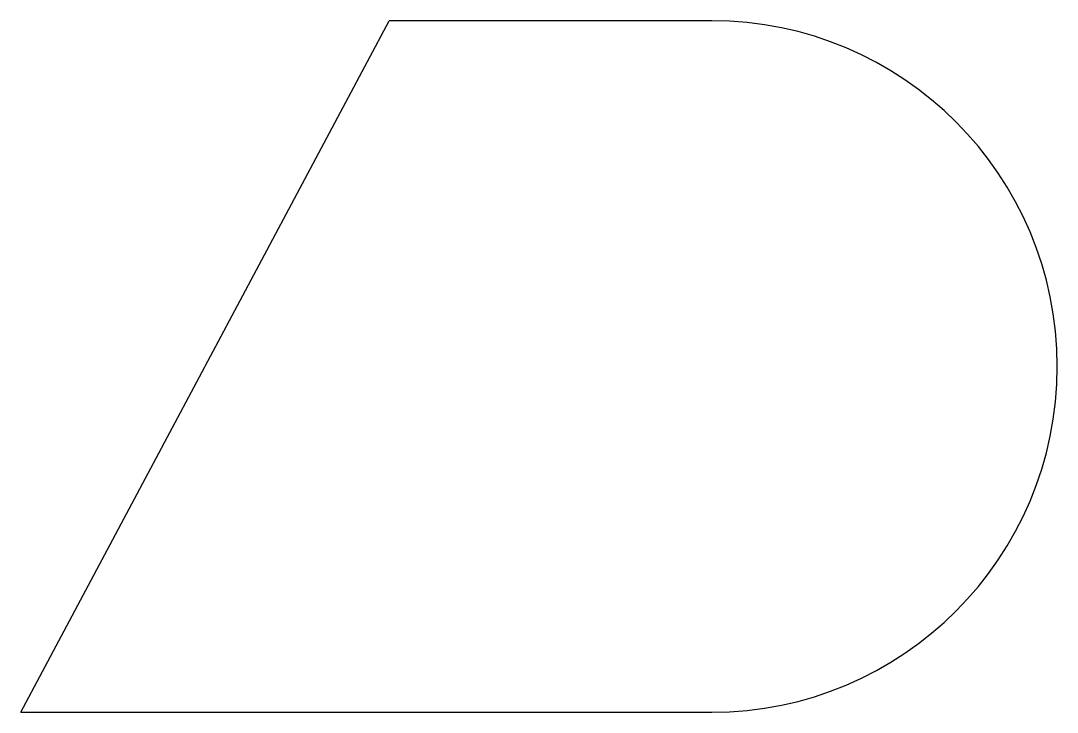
# Model space of a CAD drawing. Header units: millimetres. Extents: x 0 to 45, y 0 to 30.
import ezdxf

# ---------------------------------------------------------------- set-up
doc = ezdxf.new("R2010")
doc.units = ezdxf.units.MM

msp = doc.modelspace()

# ---------------------------------------------------------------- linework, layer by layer
for p, q in [((0, 0), (16, 30)), ((30, 30), (16, 30)), ((0, 0), (30, 0))]:
    msp.add_line(p, q)
msp.add_arc((30, 15), 15, 270, 90)

doc.saveas('drawing.dxf')
